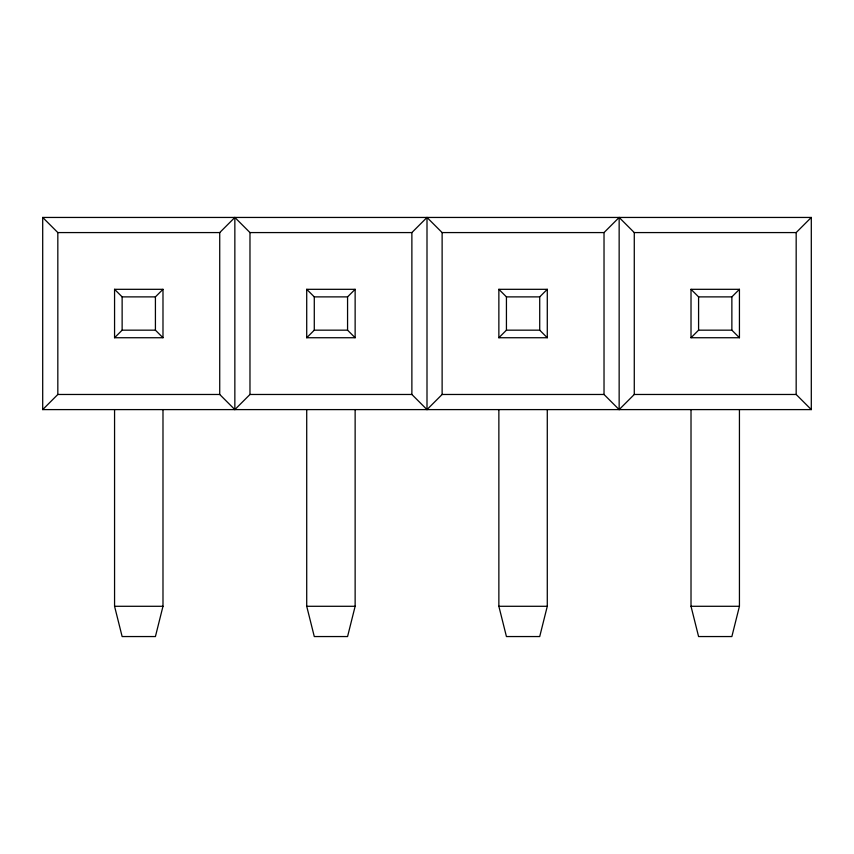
<?xml version="1.0" encoding="UTF-8"?>
<svg xmlns="http://www.w3.org/2000/svg" width="854" height="854" viewBox="0 0 854 854"><rect width="100%" height="100%" fill="white"/><g stroke="black" fill="none" stroke-linecap="round" stroke-linejoin="round"><path stroke-width="1.28" d="M162.986 409.771L162.986 606.287L155.417 636.55L122.133 636.55L114.564 606.287L114.564 409.771M355.136 409.771L355.136 606.287L347.567 636.55L314.283 636.55L306.714 606.287L306.714 409.771M547.286 409.771L547.286 606.287L539.717 636.55L506.433 636.55L498.864 606.287L498.864 409.771M739.436 409.771L739.436 606.287L731.867 636.55L698.583 636.55L691.014 606.287L691.014 409.771M42.7 409.6L57.826 394.473L57.826 232.576L42.7 217.45L42.7 409.6L811.3 409.6L811.3 217.45L42.7 217.45M114.564 337.736L122.133 330.167L155.417 330.167L162.986 337.736L114.564 337.736L114.564 289.314L162.986 289.314L162.986 337.736M155.417 330.167L155.417 296.882L162.986 289.314M219.724 232.576L234.85 217.45L249.976 232.576L249.976 394.473L234.85 409.6L219.724 394.473L219.724 232.576L57.826 232.576M306.714 337.736L314.283 330.167L347.567 330.167L355.136 337.736L306.714 337.736L306.714 289.314L355.136 289.314L355.136 337.736M347.567 330.167L347.567 296.882L355.136 289.314M411.874 232.576L427 217.45L442.126 232.576L442.126 394.473L427 409.6L411.874 394.473L411.874 232.576L249.976 232.576M498.864 337.736L506.433 330.167L539.717 330.167L547.286 337.736L498.864 337.736L498.864 289.314L547.286 289.314L547.286 337.736M539.717 330.167L539.717 296.882L547.286 289.314M604.024 232.576L619.15 217.45L634.276 232.576L634.276 394.473L619.15 409.6L604.024 394.473L604.024 232.576L442.126 232.576M691.014 337.736L698.583 330.167L731.867 330.167L739.436 337.736L691.014 337.736L691.014 289.314L739.436 289.314L739.436 337.736M731.867 330.167L731.867 296.882L739.436 289.314M811.3 409.6L796.174 394.473L796.174 232.576L811.3 217.45M634.276 232.576L796.174 232.576M114.564 289.314L122.133 296.882L155.417 296.882M306.714 289.314L314.283 296.882L347.567 296.882M498.864 289.314L506.433 296.882L539.717 296.882M691.014 289.314L698.583 296.882L731.867 296.882M57.826 394.473L219.724 394.473M249.976 394.473L411.874 394.473M442.126 394.473L604.024 394.473M634.276 394.473L796.174 394.473M114.564 606.287L162.986 606.287M306.714 606.287L355.136 606.287M498.864 606.287L547.286 606.287M691.014 606.287L739.436 606.287M698.583 296.882L698.583 330.167M619.15 217.45L619.15 409.6M506.433 296.882L506.433 330.167M427 217.45L427 409.6M314.283 296.882L314.283 330.167M234.85 217.45L234.85 409.6M122.133 296.882L122.133 330.167"/></g></svg>
